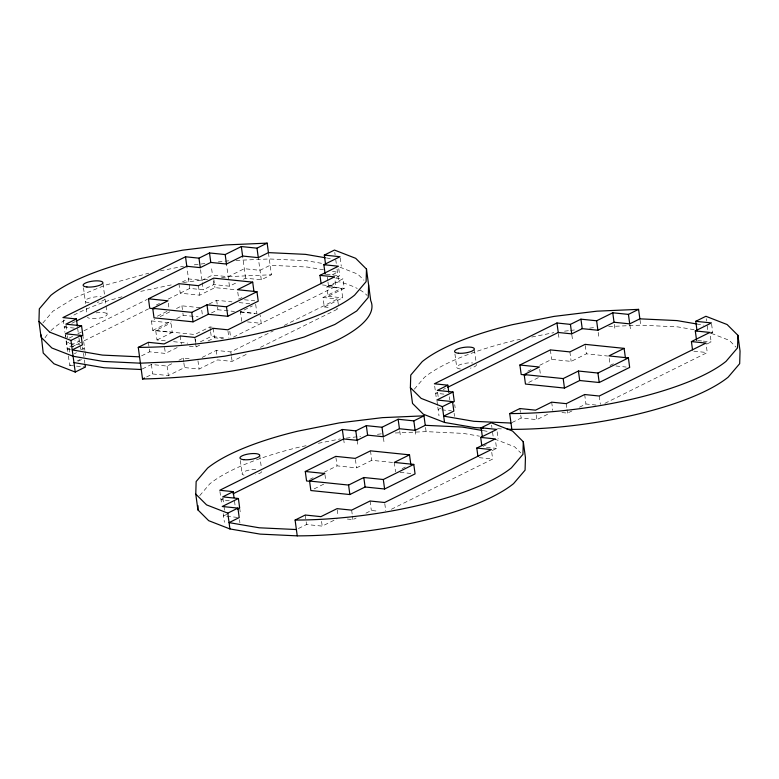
<?xml version="1.0" encoding="UTF-8"?>
<svg xmlns="http://www.w3.org/2000/svg" width="779" height="779" viewBox="0 0 779 779"><rect width="100%" height="100%" fill="white"/><g stroke="black" fill="none" stroke-linecap="round" stroke-linejoin="round"><path stroke-width="0.58" stroke-dasharray="3.9 2.92" d="M42.884 322.983L52.953 311.191L74.803 297.695L105.516 285.114L148.799 273.156M199.716 495.658L209.785 483.866A166.375 47.529 -7.7 0 1 299.837 446.98L306.77 445.598M414.331 389.179L424.389 377.387A166.375 47.529 -7.7 0 1 514.442 340.501L520.226 339.352M66.381 325.982L64.219 327.053L64.92 332.341M71.804 323.285L75.066 321.678M69.175 338.105L73.508 335.953M77.851 333.802L147.28 299.37M181.994 282.154L188.508 278.921L201.975 280.304L212.492 275.094L228.169 276.701L244.304 268.697L259.991 270.313L270.138 265.279L307.257 267.031L323.509 269.816M68.854 342.205L66.712 343.276L68.27 354.883M70.967 345.272L79.38 341.105L74.891 340.637M66.079 340.9L67.198 349.196L148.565 308.844M156.277 305.037L159.539 303.421M168.089 299.165L189.784 288.405L203.251 289.788L213.767 284.569L229.454 286.185L236.982 282.446M81.318 349.537L84.551 347.931L82.136 347.687M74.356 353.715L76.459 352.673M157.29 316.216L167.076 311.357M178.936 283.683L180.212 293.167L199.726 295.173L214.955 287.617L236.232 289.807M151.457 320.938L170.961 322.944L172.237 332.419L152.733 330.413L151.457 320.938L154.719 319.312M160.153 316.615L169.949 311.766M176.482 308.523L181.916 305.826L201.43 307.832M76.994 361.067L80.033 359.557M68.406 355.935L69.691 365.419L72.924 363.812M78.299 361.144L81.522 359.547M243.438 279.252L245.589 278.181L261.277 279.797L271.413 274.763L268.434 252.62M152.733 330.413L171.234 321.24M176.677 318.543L183.201 315.31L198.119 316.839M165.284 340.832L157.007 339.975L155.722 330.5L170.961 322.944M209.045 304.053L216.659 300.275L232.025 301.863M241.996 297.568L238.734 299.185L237.614 290.888M157.007 339.975L172.237 332.419M211.411 312.992L217.945 309.76L234.489 311.464M141.583 355.837L149.704 351.806L165.382 353.423L177.222 347.551M212.268 327.19L209.97 326.956L194.74 334.512L155.722 330.5M241.724 321.328L240.438 311.843L252.406 305.913M142.275 369.003L151.408 364.475L167.086 366.081L172.471 363.413M332.38 274.724L337.453 272.202L331.64 271.209M200.369 341.835L211.255 336.431L225.024 337.852M189.375 346.227L196.094 346.918L200.427 344.766M208.012 341.007L214.517 337.784L223.485 338.709M336.46 277.305L339.722 275.688L338.437 266.214M178.927 360.219L183.231 358.087L189.949 358.778M326.849 286.857L342.984 278.853L344.269 288.327L328.125 296.332L326.849 286.857L341.426 288.357L342.702 297.831L324.288 306.965L323.003 297.49L341.426 288.357M146.598 376.968L152.684 373.949L168.371 375.566L184.506 367.561L199.083 369.061L217.545 359.908L232.123 361.407L248.452 353.306M327.949 281.979L328.582 286.721L338.729 281.686A166.375 47.529 -7.7 0 1 357.279 288.464M233.447 337.122L335.827 286.351L334.551 276.866M202.141 357.425L216.26 350.423L230.837 351.923L273.312 330.861M284.208 325.456L337.58 298.99L338.544 306.098M260.439 347.356L338.865 308.465L336.616 308.231M437.817 392.197L435.656 393.278L445.754 394.31M443.241 389.51L445.413 388.429M223.213 498.677L221.041 499.758L230.019 500.673M226.757 514.374L223.534 515.971L238.004 517.46M441.372 407.894L438.149 409.491L440.554 409.735M309.838 479.348L313.1 477.731M323.986 472.337L337.044 465.861L356.548 467.867L371.778 460.311L393.064 462.502M527.714 371.252L530.976 369.636M539.681 365.312L551.649 359.382L571.163 361.388L586.392 353.832L607.669 356.022M528.727 382.431L538.513 377.572M314.112 488.91L323.908 484.061M402.091 468.646L405.353 467.02M613.433 363.783L610.171 365.4L609.051 357.103M298.415 528.532L306.527 524.51L322.214 526.127L337.268 518.648M512.007 422.559L521.141 418.031L536.819 419.638L548.659 413.776M483.048 446.357L486.271 444.76M710.565 333.47L712.717 332.409L711.597 324.113M347.317 519.038L352.926 519.612L356.169 518.006M365.926 513.166L371.34 510.488L378.068 511.18M492.201 450.544L496.544 448.392L495.259 438.908M561.932 412.558L567.531 413.133L571.864 410.991M579.449 407.222L585.954 403.999L596.042 405.041M706.816 344.065L711.159 341.913L709.873 332.429M391.36 509.281L492.659 459.045L491.374 449.561M604.884 403.337L707.264 352.566L705.988 343.081M121.991 296.78L107.658 300.918A166.375 47.529 -7.7 0 0 71.162 316.498M140.726 291.375L171.779 284.802M160.377 270.849L183.542 266.233M183.367 282.495L208.373 279.184M531.784 337.044L553.82 332.662M318.329 443.3L340.365 438.908M194.273 264.841L205.043 263.526M218.198 261.929L230.146 260.663M221.538 277.587L229.912 276.564L271.413 274.763M564.522 331.182L569.303 330.598M570.501 330.452L576.479 329.721M589.645 328.125L595.623 327.394M346.314 438.1L360.677 436.347M377.425 434.312L382.207 433.737M236.076 260.41L269.281 258.959L306.4 260.712L323.821 263.692M608.701 326.547L640.727 325.155L677.837 326.907L694.099 329.692M395.274 432.978L426.113 431.634L463.232 433.387L479.494 436.172M497.479 428.703L502.27 428.927M326.265 274.305L339.722 275.688M335.749 278.103L342.984 278.853M322.379 284.958L335.827 286.351M328.582 286.721L344.269 288.327M710.312 332.156L712.717 332.409M328.125 296.332L342.702 297.831M323.003 297.49L337.58 298.99M697.702 340.53L702.191 340.988M703.31 341.105L711.159 341.913M324.288 306.965L331.017 307.656M244.47 299.769L254.801 300.83M239.124 302.583L249.757 303.683M693.816 351.183L707.264 352.566M240.438 311.843L256.505 313.499M240.399 312.067L254.587 313.528M247.459 321.912L261.228 323.334L260.108 315.037M615.907 365.994L626.238 367.055M74.317 328.095L64.219 327.053L63.255 319.945M173.561 341.679L187.749 343.14M79.974 344.639L66.712 343.276L66.39 340.9M73.693 346.811L68.864 346.314L69.828 353.432M67.198 349.196L70.568 349.547M69.691 365.419L85.369 367.026M441.761 409.861L451.411 410.854M486.456 447.35L496.544 448.392M479.202 457.663L492.659 459.045M400.153 472.356L411.624 473.535M326.459 257.946L332.263 258.949M696.728 323.967L703.7 325.164M483.282 430.651L489.085 431.644M711.393 333.383L729.261 340.335L736.145 347.21M339.946 267.187L357.814 274.14L363.92 280.226M494.548 438.996L514.646 446.825L520.752 452.911M706.222 318.65L706.543 321.026M707.186 325.758L707.897 331.026M640.017 319.887L640.727 325.155M629.87 324.921L630.581 330.189M614.329 324.366L614.894 328.572M598.184 332.37L598.759 336.577M599.246 396.024L600.366 404.32M585.272 345.535L586.392 353.832M584.669 394.525L585.954 403.999M571.844 334.912L572.565 340.18M569.877 351.904L571.163 361.388M558.377 333.529L559.098 338.797M566.255 403.658L566.898 408.4M567.054 409.579L567.531 413.133M550.373 349.898L551.649 359.382M551.678 402.159L552.798 410.455M539.73 369.382L540.529 375.312M536.186 414.905L536.819 419.638M519.856 408.547L521.141 418.031M497.148 431.78L498.112 438.889M491.607 425.13L491.929 427.505M492.571 432.238L493.282 437.506M474.43 349.742L475.959 361.028M454.936 354.007L456.767 367.552M454.712 404.652L455.14 407.807M454.108 413.211L454.537 416.376M449.405 396.764L449.834 399.929M437.642 392.762L438.285 397.504M437.019 401.195L437.662 405.937M437.827 407.125L438.996 415.811M434.692 386.16L436.367 398.536M425.538 427.428L426.113 431.634M415.11 430.349L415.967 436.668M399.715 430.845L400.289 435.052M394.281 462.405L395.557 471.879M383.434 437.798L384.144 443.056M384.787 503.692L385.751 510.8M370.502 450.837L371.778 460.311M340.16 257.898L341.28 266.184M370.054 501.004L371.34 510.488M334.785 252.435L335.106 254.801M337.025 269.047L338.729 281.686M357.094 440.339L357.951 446.659M355.428 459.571L356.548 467.867M327.307 277.236L327.784 280.791M343.627 438.957L344.484 445.276M351.641 510.138L352.283 514.88M352.439 516.058L352.926 519.612M335.924 457.565L337.044 465.861M337.229 509.826L338.028 515.747M324.96 474.684L325.758 480.604M321.571 521.385L322.214 526.127M305.251 515.026L306.527 524.51M261.277 279.797L258.287 257.654M255.668 304.287L256.953 313.771M245.589 278.181L242.61 256.038M259.67 455.092L261.345 467.507M229.454 286.185L226.465 264.042M229.795 331.328L230.759 338.437M227.965 330.987L228.929 338.096M230.837 351.923L231.314 355.477M231.48 356.665L232.123 361.407M240.322 460.496L242.152 474.031M213.835 279.32L214.955 287.617M216.659 300.275L217.945 309.76M211.635 268.774L212.492 275.094M213.29 281.015L213.767 284.569M239.669 507.966L240.244 512.183M239.504 519.69L239.922 522.855M213.232 328.31L214.517 337.784M216.26 350.423L217.224 357.532M234.508 501.14L235.219 506.408M209.97 326.956L210.447 330.51M210.612 331.698L211.255 336.431M201.975 280.304L200.271 267.645M202.297 282.68L203.251 289.788M198.441 285.689L199.726 295.173M201.742 310.198L202.706 317.316M222.872 498.063L223.67 503.984M223.992 506.36L224.556 510.566M223.213 513.604L224.391 522.29M219.921 491.461L221.606 503.964M189.784 288.405L186.804 266.262M195.383 339.245L195.86 342.809M194.818 337.434L195.461 342.176M195.617 343.364L196.094 346.918M197.963 360.765L199.083 369.061M181.916 305.826L182.724 311.746M182.88 312.934L183.201 315.31M180.241 335.944L181.361 344.23M183.231 358.087L183.708 361.641M183.863 362.819L184.506 367.561M168.293 303.167L169.092 309.097M164.583 347.502L165.382 353.423M167.086 366.081L168.371 375.566M148.419 342.332L149.704 351.806M151.408 364.475L152.684 373.949M105.126 299.35L107.112 314.025A9.981 2.853 -7.7 0 1 98.495 318.29A9.981 2.853 -7.7 0 1 87.462 317.16M102.994 283.527L104.513 294.832M83.499 287.792L85.622 303.615M86.235 308.133L87.005 313.771M83.694 341.611L84.872 350.307M85.028 351.485L85.826 357.415M83.519 353.335L84.093 357.551M84.414 359.917L84.892 363.472M78.952 337.94L79.867 344.659M80.023 345.847L80.51 349.401M66.04 325.359L66.848 331.289M67.452 335.759L67.734 337.872M65.582 334.98L66.225 339.722M65.202 334.454L65.494 336.557M335.749 259.543L336.45 264.831M82.847 335.272L83.265 338.437M82.671 346.996L83.1 350.17M77.676 328.436L78.387 333.724M261.783 471.646A9.981 2.853 -7.7 0 1 255.687 474.674M244.07 475.18A9.981 2.853 -7.7 0 1 244.178 471.665A9.981 2.853 -7.7 0 1 255.843 469.338M476.417 364.416A9.981 2.853 -7.7 0 1 470.302 368.194M460.496 369.003A9.981 2.853 -7.7 0 1 458.792 365.185A9.981 2.853 -7.7 0 1 472.687 362.965M104.951 298.97A9.981 2.853 -7.7 0 1 97.209 302.349M89.049 302.807A9.981 2.853 -7.7 0 1 87.345 298.99A9.981 2.853 -7.7 0 1 101.241 296.77M44.997 337.833A166.375 47.529 -7.7 0 1 50.06 331.523M50.976 330.608A166.375 47.529 -7.7 0 1 65.806 319.565M359.947 289.944A166.375 47.529 -7.7 0 1 367.123 295.475M96.07 312.885A9.981 2.853 -7.7 0 1 107.112 314.025"/><path stroke-width="1.17" d="M325.603 264.578L324.317 255.093L334.464 250.059L355.682 258.316L366.481 269.096L368.603 284.919L368.243 297.471L356.733 310.957L334.882 324.453L304.17 337.025L266.681 347.843L224.985 356.149L181.916 361.378L140.405 363.18L103.286 361.437L73.09 356.256L51.872 347.999L41.083 337.229L38.95 321.406L39.32 308.844L50.82 295.368A166.375 47.529 -7.7 0 1 140.872 258.482L182.568 250.176L225.637 244.947L267.148 243.136L268.434 252.62L258.287 257.654L242.61 256.038L226.465 264.042L210.788 262.426L200.271 267.645L186.804 266.262L76.147 321.133M41.151 334.892L43.215 353.033L54.014 363.803L75.232 372.06L85.369 367.026L85.057 364.66M482.425 437.272L481.149 427.798L491.286 422.763L512.504 431.021L523.303 441.79L525.436 457.594L525.075 470.156L513.565 483.632A166.375 47.529 -7.7 0 1 297.237 535.864L260.118 534.112L229.922 528.941L208.704 520.684L197.915 509.904L195.772 494.1L196.142 481.549L207.642 468.062A166.375 47.529 -7.7 0 1 297.695 431.186L339.401 422.88L382.47 417.641L423.98 415.84L425.256 425.315L415.11 430.349L399.432 428.732L383.287 436.737L367.61 435.13L357.094 440.339L343.627 438.957L232.97 493.837M197.915 509.904L198.032 505.717M366.481 269.096L366.111 281.647L354.611 295.134A166.375 47.529 -7.7 0 1 138.273 347.366L142.538 378.983C208.84 377.464 276.136 367.581 337.025 340.248A166.375 47.529 -7.7 0 0 370.746 300.713L368.603 284.919M483.116 428.031L474.732 427.632L444.536 422.452L423.318 414.194L412.519 403.425L410.387 387.621L410.757 375.069L422.257 361.583A166.375 47.529 -7.7 0 1 512.309 324.697L554.005 316.401L597.084 311.162L638.585 309.36L639.871 318.835L629.724 323.869L614.047 322.253L597.902 330.257L582.225 328.65L571.708 333.86L558.241 332.477L447.584 387.358M523.303 441.79L522.933 454.352L511.433 467.838A166.375 47.529 -7.7 0 1 295.105 520.06L297.237 535.864M737.917 335.311L737.547 347.872L726.047 361.349A166.375 47.529 -7.7 0 1 509.709 413.581L511.852 429.375A166.375 47.529 -7.7 0 0 728.18 377.153L739.68 363.666L740.05 351.115L737.917 335.311L727.119 324.541L705.901 316.284L695.754 321.308L697.039 330.793M267.148 243.136L257.002 248.17L241.324 246.553L225.189 254.558L209.502 252.951L198.986 258.161L185.519 256.778L62.933 317.579L76.4 318.962L77.364 326.07M76.4 318.962L65.884 324.171L81.561 325.788L82.847 335.272L80.695 336.333M81.561 325.788L65.426 333.792L81.104 335.408L82.389 344.883L72.243 349.917L75.232 372.06M154.339 308.747L149.753 308.27L148.468 298.795L178.936 283.683L198.441 285.689L213.67 278.132L252.688 282.144L253.964 291.628M38.95 321.406L49.739 332.175L70.957 340.433L81.104 335.408M252.688 282.144L237.449 289.7L256.963 291.706L258.238 301.191L227.77 316.293L208.266 314.288L193.036 321.844L154.018 317.832L152.742 308.357L167.972 300.801L148.468 298.795M152.742 308.357L191.751 312.369L206.99 304.813L226.494 306.819L256.963 291.706M138.273 347.366L148.419 342.332L164.106 343.948L180.241 335.944L194.818 337.434L213.232 328.31L227.809 329.809L334.551 276.866L319.974 275.367L321.094 283.663M325.145 274.189L323.86 264.714L340.004 256.71L324.317 255.093M319.974 275.367L338.437 266.214L323.86 264.714M142.538 378.983L144.573 377.981M638.585 309.36L628.439 314.385L612.761 312.778L596.626 320.782L580.939 319.166L570.423 324.385L556.956 322.993L434.37 383.794L447.837 385.177L448.801 392.285M423.98 415.84L413.834 420.874L398.147 419.258L382.012 427.262L366.325 425.646L355.808 430.865L342.341 429.482L219.756 490.273L233.223 491.656L234.021 497.586M233.223 491.656L222.706 496.875L238.393 498.492L239.669 507.966L237.517 509.038M447.837 385.177L437.321 390.396L452.998 392.003L454.284 401.487L452.132 402.558M238.393 498.492L222.249 506.496L237.936 508.103L239.211 517.587L229.065 522.621L259.261 527.792L296.38 529.545M452.998 392.003L436.863 400.007L452.541 401.623L453.826 411.108L443.679 416.132L473.875 421.312L510.995 423.055M310.013 481.325L306.575 480.974L305.29 471.49L335.759 456.377L355.263 458.393L370.502 450.837L409.511 454.848L410.796 464.323M525.776 374.962L521.19 374.495L519.905 365.01L550.373 349.898L569.877 351.904L585.107 344.357L624.125 348.369L625.401 357.843M195.772 494.1L206.571 504.88L227.789 513.137L237.936 508.103M410.387 387.621L421.176 398.4L442.394 406.657L452.541 401.623M624.125 348.369L608.886 355.915L628.4 357.931L629.675 367.406L599.207 382.518L579.703 380.512L564.473 388.069L525.455 384.047L524.179 374.572L539.409 367.016L519.905 365.01M409.511 454.848L394.281 462.405L413.785 464.411L415.071 473.885L384.602 488.998L365.098 486.992L349.859 494.548L310.85 490.536L309.565 481.052L324.794 473.496L305.29 471.49M524.179 374.572L563.188 378.584L578.427 371.028L597.931 373.034L628.4 357.931M309.565 481.052L348.583 485.064L363.812 477.508L383.317 479.513L413.785 464.411M295.105 520.06L305.251 515.026L320.929 516.643L337.064 508.638L351.641 510.138L370.054 501.004L384.631 502.504L491.374 449.561L476.797 448.061L477.916 456.358M509.709 413.581L519.856 408.547L535.543 410.163L551.678 402.159L566.255 403.658L584.669 394.525L599.246 396.024L705.988 343.081L691.411 341.582L692.531 349.878M481.812 445.705L480.692 437.409L496.827 429.404L481.149 427.798M696.582 340.413L695.296 330.929L711.441 322.925L695.754 321.308M476.797 448.061L495.259 438.908L480.692 437.409M691.411 341.582L709.873 332.429L695.296 330.929M268.434 252.62L305.553 254.363L325.291 257.752M639.871 318.835L676.99 320.588L696.728 323.967M139.558 356.84L102.439 355.097L72.243 349.917L70.957 340.433M141.262 369.509L104.143 367.756L73.947 362.576M425.256 425.315L462.375 427.067L482.123 430.446M507.061 429.151L511.852 429.375M628.439 314.385L629.724 323.869M612.761 312.778L614.047 322.253M596.626 320.782L597.902 330.257M597.931 373.034L599.207 382.518M580.939 319.166L582.225 328.65M578.427 371.028L579.703 380.512M570.423 324.385L571.708 333.86M556.956 322.993L558.241 332.477M563.188 378.584L564.473 388.069M442.394 406.657L444.536 422.452M413.834 420.874L415.11 430.349M398.147 419.258L399.432 428.732M382.012 427.262L383.287 436.737M383.317 479.513L384.602 488.998M366.325 425.646L367.61 435.13M363.812 477.508L365.098 486.992M355.808 430.865L357.094 440.339M342.341 429.482L343.627 438.957M348.583 485.064L349.859 494.548M257.002 248.17L258.287 257.654M241.324 246.553L242.61 256.038M225.189 254.558L226.465 264.042M226.494 306.819L227.77 316.293M209.502 252.951L210.788 262.426M206.99 304.813L208.266 314.288M198.986 258.161L200.271 267.645M227.789 513.137L229.922 528.941M185.519 256.778L186.804 266.262M191.751 312.369L193.036 321.844M243.749 459.688A9.981 2.853 -7.7 0 0 259.65 455.851A9.981 2.853 -7.7 0 0 246.135 454.459A9.981 2.853 -7.7 0 0 243.749 459.688M458.364 353.208A9.981 2.853 -7.7 0 0 474.255 349.372A9.981 2.853 -7.7 0 0 460.74 347.979A9.981 2.853 -7.7 0 0 458.364 353.208M86.927 286.993A9.981 2.853 -7.7 0 0 102.818 283.147A9.981 2.853 -7.7 0 0 89.303 281.764A9.981 2.853 -7.7 0 0 86.927 286.993"/></g></svg>
